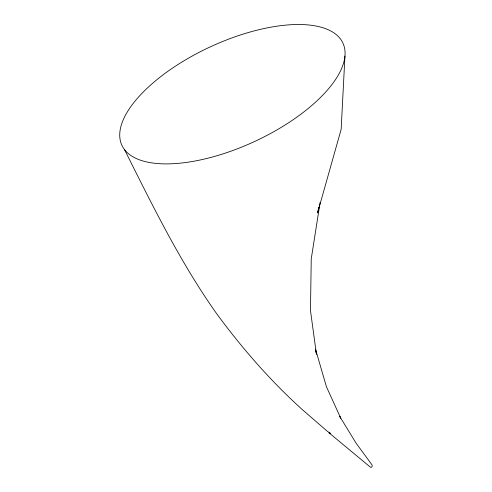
<?xml version="1.0" encoding="UTF-8"?>
<svg xmlns="http://www.w3.org/2000/svg" width="492" height="492" viewBox="0 0 492 492"><rect width="100%" height="100%" fill="white"/><g stroke="black" fill="none" stroke-linecap="round" stroke-linejoin="round"><path stroke-width="0.74" d="M344.953 56.076A121.752 52.244 -24.8 0 1 171.511 163.787A121.752 52.244 -24.8 0 1 180.724 62.779A121.752 52.244 -24.8 0 1 344.953 56.076L341.153 129.347L317.555 212.975L318.816 207.224M320.12 202.36L311.233 258.952L310.483 310.649L316.436 354.228L315.593 349.941M124.427 149.451C152.532 205.551 180.201 262.193 216.56 313.545C241.904 348.078 270.151 380.433 301.885 409.246L327.457 431.392L330.716 433.532L328.927 432.763L370.488 467.246C371.921 467.941 372.752 465.604 371.866 464.657L356.165 443.286L339.671 416.324L340.753 418.194L326.411 386.687L315.526 349.246"/></g></svg>
